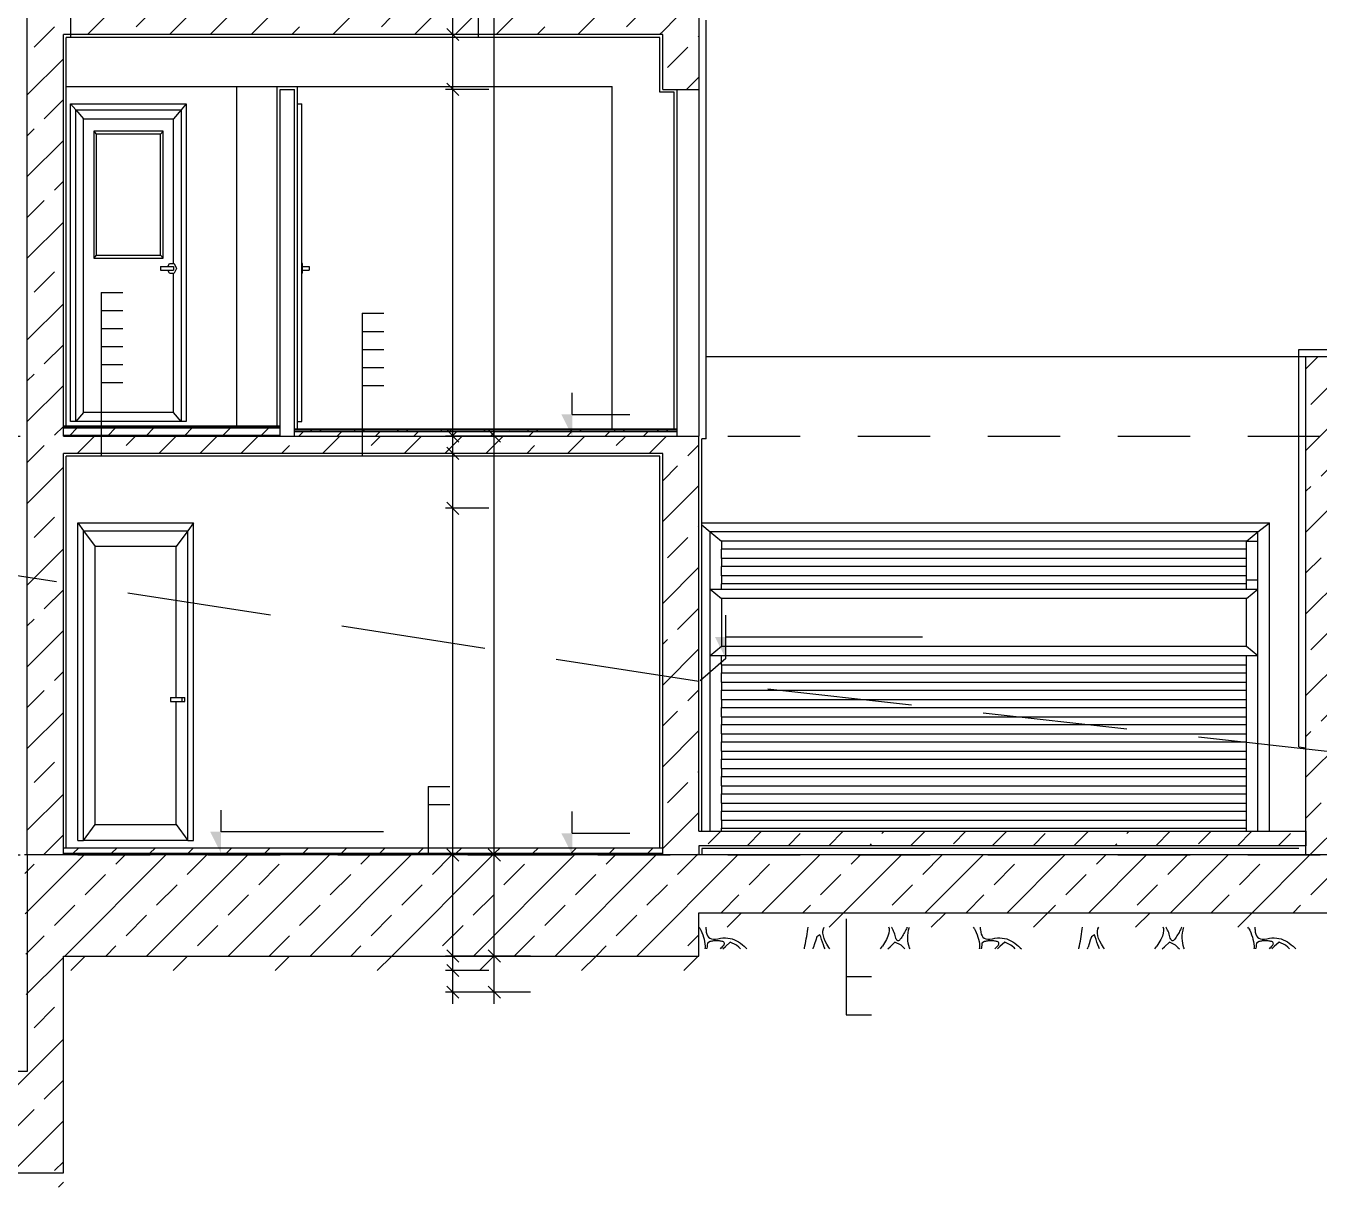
# Model space of a CAD drawing. Header units: metres. Extents: x -220 to 294, y -29 to 18.
# Drawn here: x -192.577 to -190.339, y -1.425 to 0.585 of the extents above; entities that cross this region are included whole.
import ezdxf

# ---------------------------------------------------------------- set-up
doc = ezdxf.new("R2010")
doc.units = ezdxf.units.M
doc.header["$MEASUREMENT"] = 0
doc.linetypes.add('DASHED2', pattern=[0.375, 0.25, -0.125])
doc.linetypes.add('DASHED4', pattern=[0.1875, 0.125, -0.0625])
for name, color, linetype in [('Cizgi', 7, 'Continuous'), ('Kesit_Kot', 7, 'Continuous'), ('Olculendirme', 7, 'Continuous'), ('Rota', 7, 'Continuous'), ('Standart', 7, 'Continuous'), ('Tarama', 7, 'Continuous'), ('Yay', 7, 'Continuous')]:
    doc.layers.add(name, color=color, linetype=linetype)

msp = doc.modelspace()

# ---------------------------------------------------------------- hatches: boundary and pattern name
at = {"layer": 'Kesit_Kot', "linetype": 'Continuous', "lineweight": -3}
for points in [[(-191.6314, -0.125), (-191.6502, -0.0875), (-191.6314, -0.0875)], [(-191.3658, -0.5101), (-191.3845, -0.4726), (-191.3658, -0.4726)], [(-191.6314, -0.85), (-191.6502, -0.8125), (-191.6314, -0.8125)]]:
    msp.add_hatch(color=216, dxfattribs=at).paths.add_polyline_path(points)
at = {"layer": 'Standart', "linetype": 'Continuous', "lineweight": -3}
msp.add_hatch(color=216, dxfattribs=at).paths.add_polyline_path([(-192.2391, -0.8475), (-192.2579, -0.81), (-192.2391, -0.81)])
at = {"layer": 'Tarama', "linetype": 'Continuous', "lineweight": -3}
h = msp.add_hatch(dxfattribs=at)
h.set_pattern_fill('ANSI33', color=58, scale=0.4, style=0)
h.paths.add_polyline_path([(-192.512, -0.125), (-192.5745, -0.125), (-192.5745, 0.6), (-192.512, 0.6)])
h = msp.add_hatch(dxfattribs=at)
h.set_pattern_fill('ANSI33', color=58, scale=0.4, style=0)
h.paths.add_polyline_path([(-191.4748, 0.57), (-192.512, 0.57), (-192.512, 0.6), (-191.4748, 0.6)])
h = msp.add_hatch(dxfattribs=at)
h.set_pattern_fill('ANSI33', color=58, scale=0.4, style=0)
h.paths.add_polyline_path([(-191.4123, 0.475), (-191.4748, 0.475), (-191.4748, 0.6), (-191.4123, 0.6)])
h = msp.add_hatch(dxfattribs=at)
h.set_pattern_fill('ANSI33', color=58, scale=0.4, style=0)
h.paths.add_polyline_path([(-190.299, -0.85), (-190.3615, -0.85), (-190.3615, 0.0125), (-190.299, 0.0125)])
h = msp.add_hatch(dxfattribs=at)
h.set_pattern_fill('NET', color=163, style=0)
h.paths.add_polyline_path([(-192.137, -0.11), (-192.512, -0.11), (-192.512, -0.1075), (-192.137, -0.1075)])
h = msp.add_hatch(dxfattribs=at)
h.set_pattern_fill('DOTS', color=58, scale=0.8, style=0)
h.paths.add_polyline_path([(-192.137, -0.1113), (-192.512, -0.1113), (-192.512, -0.11), (-192.137, -0.11)])
h = msp.add_hatch(dxfattribs=at)
h.set_pattern_fill('SACNCR', color=58, scale=0.5, style=0)
h.paths.add_polyline_path([(-192.137, -0.1238), (-192.512, -0.1238), (-192.512, -0.1113), (-192.137, -0.1113)])
h = msp.add_hatch(dxfattribs=at)
h.set_pattern_fill('ANSI33', color=58, scale=0.4, style=0)
h.paths.add_polyline_path([(-192.512, -0.85), (-192.5745, -0.85), (-192.5745, -0.125), (-192.512, -0.125)])
h = msp.add_hatch(dxfattribs=at)
h.set_pattern_fill('DOTS', color=38, scale=0.8, style=0)
h.paths.add_polyline_path([(-192.137, -0.125), (-192.512, -0.125), (-192.512, -0.1238), (-192.137, -0.1238)])
h = msp.add_hatch(dxfattribs=at)
h.set_pattern_fill('ANSI33', color=58, scale=0.4, style=0)
h.paths.add_polyline_path([(-191.4748, -0.155), (-192.512, -0.155), (-192.512, -0.125), (-191.4748, -0.125)])
h = msp.add_hatch(dxfattribs=at)
h.set_pattern_fill('ANSI31', color=58, scale=0.5, style=0)
h.paths.add_polyline_path([(-191.4498, -0.115), (-192.112, -0.115), (-192.112, -0.1125), (-191.4498, -0.1125)])
h = msp.add_hatch(dxfattribs=at)
h.set_pattern_fill('TRIANG', color=58, scale=0.2, style=0)
h.paths.add_polyline_path([(-191.4498, -0.1175), (-192.112, -0.1175), (-192.112, -0.115), (-191.4498, -0.115)])
h = msp.add_hatch(dxfattribs=at)
h.set_pattern_fill('SACNCR', color=58, scale=0.5, style=0)
h.paths.add_polyline_path([(-191.4498, -0.125), (-192.112, -0.125), (-192.112, -0.1175), (-191.4498, -0.1175)])
h = msp.add_hatch(dxfattribs=at)
h.set_pattern_fill('ANSI33', color=58, scale=0.4, style=0)
h.paths.add_polyline_path([(-191.4123, -0.25), (-191.4748, -0.25), (-191.4748, -0.125), (-191.4123, -0.125)])
h = msp.add_hatch(dxfattribs=at)
h.set_pattern_fill('ANSI33', color=58, scale=0.4, style=0)
h.paths.add_polyline_path([(-191.4123, -0.85), (-191.4748, -0.85), (-191.4748, -0.25), (-191.4123, -0.25)])
h = msp.add_hatch(dxfattribs=at)
h.set_pattern_fill('ANSI33', color=58, scale=0.4, style=0)
h.paths.add_polyline_path([(-190.3615, -0.8341), (-191.4123, -0.8341), (-191.4123, -0.8091), (-190.3615, -0.8091)])
h = msp.add_hatch(dxfattribs=at)
h.set_pattern_fill('ANSI33', color=58, scale=0.4, style=0)
h.paths.add_polyline_path([(-195.0745, -0.85), (-195.0745, -1.025), (-193.187, -1.025), (-193.187, -1.4), (-192.512, -1.4), (-192.512, -1.025), (-191.4123, -1.025), (-191.4123, -0.95), (-190.3495, -0.95), (-190.299, -0.95), (-190.299, -0.85), (-192.5795, -0.85), (-192.5745, -1.225), (-193.1245, -1.225), (-193.1245, -0.85)])
h = msp.add_hatch(dxfattribs=at)
h.set_pattern_fill('SACNCR', color=58, scale=0.5, style=0)
h.paths.add_polyline_path([(-191.4748, -0.8475), (-192.512, -0.8475), (-192.512, -0.8375), (-191.4748, -0.8375)])
h = msp.add_hatch(dxfattribs=at)
h.set_pattern_fill('TRIANG', color=58, scale=0.2, style=0)
h.paths.add_polyline_path([(-191.4748, -0.85), (-192.512, -0.85), (-192.512, -0.8475), (-191.4748, -0.8475)])
h = msp.add_hatch(dxfattribs=at)
h.set_pattern_fill('ANSI31', color=58, style=0)
h.paths.add_polyline_path([(-191.4123, -0.95), (-191.4123, -0.975), (-190.299, -0.975), (-190.299, -0.95)])
h = msp.add_hatch(dxfattribs=at)
h.set_pattern_fill('ANSI31', color=58, style=0)
h.paths.add_polyline_path([(-191.4123, -1.025), (-191.4123, -1.05), (-192.512, -1.05), (-192.512, -1.025)])
h = msp.add_hatch(dxfattribs=at)
h.set_pattern_fill('ANSI31', color=58, style=0)
h.paths.add_polyline_path([(-193.187, -1.4), (-193.187, -1.425), (-192.512, -1.425), (-192.512, -1.4)])

# ---------------------------------------------------------------- linework, layer by layer
at = {"layer": 'Cizgi', "color": 7, "linetype": 'Continuous', "lineweight": -3}
for points in [[(-192.5745, -0.3447), (-192.5745, 4.625)], [(-191.4123, 0.6), (-191.4123, 0.475)], [(-191.4748, 0.57), (-192.512, 0.57)], [(-192.512, -0.1075), (-192.512, 0.57)], [(-191.4748, 0.475), (-191.4748, 0.57)], [(-191.4748, 0.475), (-191.4498, 0.475)], [(-191.4498, 0.475), (-191.4123, 0.475)], [(-190.3615, -0.6646), (-190.3615, 0.0125)], [(-190.3615, 0.0125), (-190.299, 0.0125)], [(-192.512, -0.125), (-192.512, -0.1075)], [(-192.512, -0.125), (-192.137, -0.125)], [(-192.137, -0.125), (-192.112, -0.125)], [(-192.112, -0.125), (-191.4498, -0.125)], [(-191.4498, -0.125), (-191.4123, -0.125)], [(-191.4123, -0.5127), (-191.4123, -0.125)], [(-192.512, -0.3537), (-192.512, -0.155)], [(-191.4748, -0.155), (-192.512, -0.155)], [(-191.4748, -0.5036), (-191.4748, -0.155)], [(-192.5745, -0.85), (-192.5745, -0.3447)], [(-192.512, -0.8375), (-192.512, -0.3537)], [(-191.4748, -0.8375), (-191.4748, -0.5036)], [(-191.4123, -0.8091), (-191.4123, -0.5127)], [(-190.3615, -0.85), (-190.3615, -0.6646)], [(-191.4123, -0.8091), (-191.4073, -0.8091)], [(-191.4073, -0.8091), (-191.3926, -0.8091)], [(-191.3926, -0.8091), (-191.3728, -0.8091)], [(-191.3728, -0.8091), (-190.4643, -0.8091)], [(-190.4643, -0.8091), (-190.4446, -0.8091)], [(-190.4446, -0.8091), (-190.4248, -0.8091)], [(-190.4248, -0.8091), (-190.374, -0.8091)], [(-190.374, -0.8091), (-190.3615, -0.8091)], [(-190.3615, -0.8091), (-190.3615, -0.8341)], [(-192.512, -0.85), (-192.5745, -0.85)], [(-192.512, -0.85), (-192.512, -0.8375)], [(-191.4748, -0.85), (-191.4748, -0.8375)], [(-191.4123, -0.85), (-191.4748, -0.85)], [(-190.3615, -0.8341), (-191.4123, -0.8341)], [(-191.4123, -0.8341), (-191.4123, -0.85)], [(-190.299, -0.85), (-190.3615, -0.85)]]:
    msp.add_lwpolyline(points, dxfattribs=at)
at = {"layer": 'Cizgi', "color": 241, "linetype": 'Continuous', "lineweight": -3}
for points in [[(-191.3998, -0.13), (-191.3998, 0.595)], [(-191.4798, 0.565), (-192.507, 0.565)], [(-192.507, -0.1075), (-192.507, 0.565)], [(-191.4798, 0.47), (-191.4798, 0.565)], [(-192.142, -0.1075), (-192.142, 0.48)], [(-192.142, 0.48), (-192.107, 0.48)], [(-192.107, 0.45), (-192.107, 0.48)], [(-192.107, -0.1), (-192.107, 0.45)], [(-191.4548, 0.47), (-191.4798, 0.47)], [(-191.4548, -0.1125), (-191.4548, 0.47)], [(-190.374, -0.6628), (-190.374, 0.025)], [(-190.374, 0.025), (-190.2973, 0.025)], [(-192.107, -0.1125), (-192.107, -0.1)], [(-191.3998, -0.13), (-191.4073, -0.13)], [(-191.4073, -0.2749), (-191.4073, -0.13)], [(-191.4798, -0.16), (-192.507, -0.16)], [(-192.507, -0.3544), (-192.507, -0.16)], [(-191.4798, -0.5029), (-191.4798, -0.16)], [(-191.4073, -0.2789), (-191.4073, -0.2749)], [(-191.4073, -0.5134), (-191.4073, -0.2789)], [(-192.507, -0.8375), (-192.507, -0.3544)], [(-191.4798, -0.8375), (-191.4798, -0.5029)], [(-191.4073, -0.8091), (-191.4073, -0.5134)], [(-192.5745, -0.85), (-192.5795, -0.85)], [(-191.4073, -0.85), (-191.4123, -0.85)], [(-190.374, -0.8391), (-191.4073, -0.8391)], [(-191.4073, -0.8391), (-191.4073, -0.85)], [(-190.374, -0.85), (-190.3652, -0.85)], [(-190.3652, -0.85), (-190.3615, -0.85)]]:
    msp.add_lwpolyline(points, dxfattribs=at)
at = {"layer": 'Cizgi', "color": 118, "linetype": 'Continuous', "lineweight": -3}
for points in [[(-192.507, 0.48), (-192.212, 0.48)], [(-192.212, 0.48), (-192.142, 0.48)], [(-192.212, -0.1075), (-192.212, 0.48)], [(-192.107, 0.48), (-191.5623, 0.48)], [(-191.5623, -0.1125), (-191.5623, 0.48)], [(-191.3998, 0.0125), (-190.3527, 0.0125)]]:
    msp.add_lwpolyline(points, dxfattribs=at)
at = {"layer": 'Cizgi', "color": 166, "linetype": 'Continuous', "lineweight": -3}
for points in [[(-192.137, -0.1075), (-192.137, 0.475)], [(-192.137, 0.475), (-192.112, 0.475)], [(-192.112, -0.1125), (-192.112, 0.475)], [(-191.4498, -0.1125), (-191.4498, 0.475)], [(-191.4123, 0.475), (-191.4123, -0.125)], [(-192.137, -0.125), (-192.137, -0.1075)], [(-192.112, -0.125), (-192.112, -0.1125)], [(-191.4498, -0.125), (-191.4498, -0.1125)]]:
    msp.add_lwpolyline(points, dxfattribs=at)
at = {"layer": 'Cizgi', "color": 98, "linetype": 'Continuous', "lineweight": -3}
for points in [[(-192.4995, 0.45), (-192.2995, 0.45)], [(-192.4995, -0.1), (-192.4995, 0.45)], [(-192.4995, 0.45), (-192.4907, 0.4395)], [(-192.2995, 0.45), (-192.3084, 0.4395)], [(-192.2995, 0.45), (-192.2995, -0.1)], [(-192.107, 0.45), (-192.0995, 0.45)], [(-192.0995, 0.1737), (-192.0995, 0.45)], [(-192.4907, 0.4395), (-192.3084, 0.4395)], [(-192.4907, -0.1), (-192.4907, 0.4395)], [(-192.4907, 0.4395), (-192.4773, 0.4238)], [(-192.3084, 0.4395), (-192.3218, 0.4238)], [(-192.3084, 0.4395), (-192.3084, -0.1)], [(-192.4773, 0.4238), (-192.3218, 0.4238)], [(-192.4773, -0.0843), (-192.4773, 0.4238)], [(-192.3218, 0.1737), (-192.3218, 0.4238)], [(-192.4595, 0.4029), (-192.4551, 0.3976)], [(-192.3395, 0.4029), (-192.4595, 0.4029)], [(-192.4595, 0.4029), (-192.4595, 0.1829)], [(-192.344, 0.3976), (-192.4551, 0.3976)], [(-192.4551, 0.3976), (-192.4551, 0.1881)], [(-192.344, 0.3976), (-192.3395, 0.4029)], [(-192.344, 0.1881), (-192.344, 0.3976)], [(-192.3395, 0.1829), (-192.3395, 0.4029)], [(-192.4551, 0.1881), (-192.4595, 0.1829)], [(-192.4595, 0.1829), (-192.3395, 0.1829)], [(-192.4551, 0.1881), (-192.344, 0.1881)], [(-192.344, 0.1881), (-192.3395, 0.1829)], [(-192.344, 0.1685), (-192.344, 0.1619)], [(-192.344, 0.1685), (-192.3313, 0.1685)], [(-192.344, 0.1619), (-192.3313, 0.1619)], [(-192.3313, 0.1685), (-192.3287, 0.1737)], [(-192.3313, 0.1685), (-192.3218, 0.1685)], [(-192.3287, 0.1567), (-192.3313, 0.1619)], [(-192.3313, 0.1619), (-192.3218, 0.1619)], [(-192.3287, 0.1737), (-192.3218, 0.1737)], [(-192.3218, 0.1737), (-192.3204, 0.1737)], [(-192.3218, 0.1685), (-192.3218, 0.1619)], [(-192.3204, 0.1737), (-192.3162, 0.1652)], [(-192.3162, 0.1652), (-192.3204, 0.1567)], [(-192.0985, 0.1737), (-192.0995, 0.1737)], [(-192.0995, 0.1652), (-192.0995, 0.1737)], [(-192.0985, 0.1652), (-192.0995, 0.1652)], [(-192.0995, 0.1567), (-192.0995, 0.1652)], [(-192.0985, 0.1685), (-192.0985, 0.1737)], [(-192.0985, 0.1652), (-192.0985, 0.1685)], [(-192.0985, 0.1685), (-192.087, 0.1685)], [(-192.0985, 0.1619), (-192.0985, 0.1652)], [(-192.0985, 0.1567), (-192.0985, 0.1619)], [(-192.0985, 0.1619), (-192.087, 0.1619)], [(-192.087, 0.1685), (-192.087, 0.1619)], [(-192.3287, 0.1567), (-192.3218, 0.1567)], [(-192.3218, -0.0843), (-192.3218, 0.1567)], [(-192.3218, 0.1567), (-192.3204, 0.1567)], [(-192.0995, -0.1), (-192.0995, 0.1567)], [(-192.0985, 0.1567), (-192.0995, 0.1567)], [(-192.4773, -0.0843), (-192.4907, -0.1)], [(-192.3218, -0.0843), (-192.4773, -0.0843)], [(-192.3084, -0.1), (-192.3218, -0.0843)], [(-192.4907, -0.1), (-192.4995, -0.1)], [(-192.3084, -0.1), (-192.4907, -0.1)], [(-192.2995, -0.1), (-192.3084, -0.1)], [(-192.107, -0.1), (-192.0995, -0.1)], [(-192.487, -0.3573), (-192.487, -0.275)], [(-192.487, -0.275), (-192.477, -0.2888)], [(-192.487, -0.275), (-192.287, -0.275)], [(-192.477, -0.3588), (-192.477, -0.2888)], [(-192.477, -0.2888), (-192.457, -0.3163)], [(-192.477, -0.2888), (-192.297, -0.2888)], [(-192.297, -0.2888), (-192.317, -0.3163)], [(-192.287, -0.275), (-192.297, -0.2888)], [(-192.297, -0.3848), (-192.297, -0.2888)], [(-192.287, -0.3862), (-192.287, -0.275)], [(-191.4073, -0.2749), (-190.4248, -0.2749)], [(-191.4073, -0.2789), (-191.3926, -0.291)], [(-191.3926, -0.291), (-191.3728, -0.3071)], [(-190.4446, -0.291), (-191.3926, -0.291)], [(-191.3926, -0.3899), (-191.3926, -0.291)], [(-190.4643, -0.3071), (-190.4446, -0.291)], [(-190.4446, -0.291), (-190.4248, -0.2749)], [(-190.4446, -0.3071), (-190.4446, -0.291)], [(-190.4248, -0.6554), (-190.4248, -0.2749)], [(-190.4643, -0.3071), (-191.3728, -0.3071)], [(-191.3728, -0.3071), (-191.3728, -0.3209)], [(-190.4643, -0.3071), (-190.4446, -0.3071)], [(-190.4643, -0.3209), (-190.4643, -0.3071)], [(-190.4446, -0.3738), (-190.4446, -0.3071)], [(-192.317, -0.3163), (-192.457, -0.3163)], [(-192.457, -0.3617), (-192.457, -0.3163)], [(-192.317, -0.3819), (-192.317, -0.3163)], [(-191.3728, -0.337), (-191.3728, -0.3209)], [(-190.4643, -0.3209), (-191.3728, -0.3209)], [(-190.4643, -0.337), (-190.4643, -0.3209)], [(-192.487, -0.825), (-192.487, -0.3573)], [(-190.4643, -0.337), (-191.3728, -0.337)], [(-191.3728, -0.337), (-191.3728, -0.3508)], [(-191.3728, -0.3669), (-191.3728, -0.3508)], [(-190.4643, -0.3508), (-191.3728, -0.3508)], [(-190.4643, -0.3508), (-190.4643, -0.337)], [(-190.4643, -0.3669), (-190.4643, -0.3508)], [(-192.477, -0.825), (-192.477, -0.3588)], [(-192.457, -0.7975), (-192.457, -0.3617)], [(-190.4643, -0.3669), (-191.3728, -0.3669)], [(-191.3728, -0.3669), (-191.3728, -0.3807)], [(-190.4643, -0.3738), (-190.4643, -0.3669)], [(-190.4643, -0.3738), (-190.4446, -0.3738)], [(-190.4643, -0.3807), (-190.4643, -0.3738)], [(-190.4446, -0.3899), (-190.4446, -0.3738)], [(-192.317, -0.5775), (-192.317, -0.3819)], [(-192.297, -0.825), (-192.297, -0.3848)], [(-192.287, -0.825), (-192.287, -0.3862)], [(-191.3926, -0.3899), (-191.3728, -0.406)], [(-191.3926, -0.3899), (-191.3728, -0.3899)], [(-191.3926, -0.5049), (-191.3926, -0.3899)], [(-191.3728, -0.3899), (-191.3728, -0.3807)], [(-190.4643, -0.3807), (-191.3728, -0.3807)], [(-191.3728, -0.3899), (-190.4643, -0.3899)], [(-190.4643, -0.3899), (-190.4643, -0.3807)], [(-190.4643, -0.3899), (-190.4446, -0.3899)], [(-190.4643, -0.406), (-190.4446, -0.3899)], [(-190.4446, -0.5049), (-190.4446, -0.3899)], [(-190.4643, -0.406), (-191.3728, -0.406)], [(-191.3728, -0.406), (-191.3728, -0.4888)], [(-190.4643, -0.4888), (-190.4643, -0.406)], [(-191.3926, -0.5049), (-191.3728, -0.4888)], [(-191.3728, -0.4888), (-190.4643, -0.4888)], [(-190.4643, -0.4888), (-190.4446, -0.5049)], [(-191.3926, -0.5155), (-191.3926, -0.5049)], [(-191.3926, -0.5049), (-191.3728, -0.5049)], [(-191.3728, -0.5184), (-191.3728, -0.5049)], [(-191.3728, -0.5049), (-190.4643, -0.5049)], [(-190.4643, -0.521), (-190.4643, -0.5049)], [(-190.4643, -0.5049), (-190.4446, -0.5049)], [(-190.4446, -0.6525), (-190.4446, -0.5049)], [(-191.3926, -0.8091), (-191.3926, -0.5155)], [(-191.3728, -0.521), (-191.3728, -0.5184)], [(-191.3728, -0.521), (-191.3548, -0.521)], [(-191.3728, -0.521), (-191.3728, -0.5348)], [(-191.3728, -0.5509), (-191.3728, -0.5348)], [(-191.3728, -0.5348), (-191.2593, -0.5348)], [(-191.3548, -0.521), (-190.4643, -0.521)], [(-191.2593, -0.5348), (-190.4643, -0.5348)], [(-190.4643, -0.5348), (-190.4643, -0.521)], [(-190.4643, -0.5509), (-190.4643, -0.5348)], [(-191.3728, -0.5509), (-191.1479, -0.5509)], [(-191.3728, -0.5509), (-191.3728, -0.5647)], [(-191.1479, -0.5509), (-190.4643, -0.5509)], [(-190.4643, -0.5647), (-190.4643, -0.5509)], [(-192.327, -0.5775), (-192.317, -0.5775)], [(-192.327, -0.5775), (-192.327, -0.5844)], [(-192.317, -0.5775), (-192.307, -0.5775)], [(-192.307, -0.5775), (-192.307, -0.5844)], [(-192.307, -0.5775), (-192.302, -0.5775)], [(-192.302, -0.5844), (-192.302, -0.5775)], [(-191.3728, -0.5808), (-191.3728, -0.5647)], [(-191.3728, -0.5647), (-191.0525, -0.5647)], [(-191.3728, -0.5808), (-190.9411, -0.5808)], [(-191.3728, -0.5808), (-191.3728, -0.5946)], [(-191.0525, -0.5647), (-190.4643, -0.5647)], [(-190.9411, -0.5808), (-190.4643, -0.5808)], [(-190.4643, -0.5808), (-190.4643, -0.5647)], [(-190.4643, -0.5946), (-190.4643, -0.5808)], [(-192.327, -0.5844), (-192.317, -0.5844)], [(-192.317, -0.7975), (-192.317, -0.5844)], [(-192.317, -0.5844), (-192.307, -0.5844)], [(-192.307, -0.5844), (-192.302, -0.5844)], [(-191.3728, -0.6107), (-191.3728, -0.5946)], [(-191.3728, -0.5946), (-190.8456, -0.5946)], [(-190.8456, -0.5946), (-190.4643, -0.5946)], [(-190.4643, -0.6107), (-190.4643, -0.5946)], [(-191.3728, -0.6107), (-190.7342, -0.6107)], [(-191.3728, -0.6107), (-191.3728, -0.6245)], [(-191.3728, -0.6406), (-191.3728, -0.6245)], [(-191.3728, -0.6245), (-190.6387, -0.6245)], [(-190.7342, -0.6107), (-190.4643, -0.6107)], [(-190.6387, -0.6245), (-190.4643, -0.6245)], [(-190.4643, -0.6245), (-190.4643, -0.6107)], [(-190.4643, -0.6406), (-190.4643, -0.6245)], [(-191.3728, -0.6406), (-190.5273, -0.6406)], [(-191.3728, -0.6406), (-191.3728, -0.6544)], [(-190.5273, -0.6406), (-190.4643, -0.6406)], [(-190.4643, -0.6497), (-190.4643, -0.6406)], [(-191.3728, -0.6705), (-191.3728, -0.6544)], [(-191.3728, -0.6544), (-190.4643, -0.6544)], [(-191.3728, -0.6705), (-190.4643, -0.6705)], [(-191.3728, -0.6705), (-191.3728, -0.6843)], [(-190.4643, -0.6544), (-190.4643, -0.6497)], [(-190.4643, -0.6705), (-190.4643, -0.6544)], [(-190.4643, -0.6843), (-190.4643, -0.6705)], [(-190.4446, -0.8091), (-190.4446, -0.6525)], [(-190.4248, -0.8091), (-190.4248, -0.6554)], [(-191.3728, -0.7004), (-191.3728, -0.6843)], [(-191.3728, -0.6843), (-190.4643, -0.6843)], [(-190.4643, -0.7004), (-190.4643, -0.6843)], [(-191.3728, -0.7004), (-190.4643, -0.7004)], [(-191.3728, -0.7004), (-191.3728, -0.7142)], [(-191.3728, -0.7303), (-191.3728, -0.7142)], [(-191.3728, -0.7142), (-190.4643, -0.7142)], [(-190.4643, -0.7142), (-190.4643, -0.7004)], [(-190.4643, -0.7303), (-190.4643, -0.7142)], [(-191.3728, -0.7303), (-190.4643, -0.7303)], [(-191.3728, -0.7303), (-191.3728, -0.7441)], [(-190.4643, -0.7441), (-190.4643, -0.7303)], [(-191.3728, -0.7602), (-191.3728, -0.7441)], [(-191.3728, -0.7441), (-190.4643, -0.7441)], [(-191.3728, -0.7602), (-190.4643, -0.7602)], [(-191.3728, -0.7602), (-191.3728, -0.774)], [(-190.4643, -0.7602), (-190.4643, -0.7441)], [(-190.4643, -0.774), (-190.4643, -0.7602)], [(-191.3728, -0.7901), (-191.3728, -0.774)], [(-191.3728, -0.774), (-190.4643, -0.774)], [(-190.4643, -0.7901), (-190.4643, -0.774)], [(-192.477, -0.825), (-192.457, -0.7975)], [(-192.457, -0.7975), (-192.317, -0.7975)], [(-192.317, -0.7975), (-192.297, -0.825)], [(-191.3728, -0.7901), (-190.4643, -0.7901)], [(-191.3728, -0.7901), (-191.3728, -0.8039)], [(-191.3728, -0.8091), (-191.3728, -0.8039)], [(-191.3728, -0.8039), (-190.4643, -0.8039)], [(-190.4643, -0.8039), (-190.4643, -0.7901)], [(-190.4643, -0.8091), (-190.4643, -0.8039)], [(-192.487, -0.825), (-192.477, -0.825)], [(-192.297, -0.825), (-192.477, -0.825)], [(-192.297, -0.825), (-192.287, -0.825)]]:
    msp.add_lwpolyline(points, dxfattribs=at)
at = {"layer": 'Cizgi', "color": 59, "linetype": 'Continuous', "lineweight": -3}
for points in [[(-192.512, -0.1075), (-192.507, -0.1075)], [(-192.507, -0.1075), (-192.212, -0.1075)], [(-192.212, -0.1075), (-192.142, -0.1075)], [(-192.142, -0.1075), (-192.137, -0.1075)], [(-192.112, -0.1125), (-192.107, -0.1125)], [(-192.107, -0.1125), (-191.5623, -0.1125)], [(-191.5623, -0.1125), (-191.4548, -0.1125)], [(-191.4548, -0.1125), (-191.4498, -0.1125)], [(-190.374, -0.6628), (-190.3615, -0.6646)], [(-192.512, -0.8375), (-192.507, -0.8375)], [(-191.4748, -0.85), (-192.512, -0.85)], [(-192.507, -0.8375), (-191.4798, -0.8375)], [(-191.4798, -0.8375), (-191.4748, -0.8375)]]:
    msp.add_lwpolyline(points, dxfattribs=at)
at = {"layer": 'Cizgi', "color": 38, "linetype": 'Continuous', "lineweight": -3}
for points in [[(-192.137, -0.11), (-192.512, -0.11)], [(-192.137, -0.1113), (-192.512, -0.1113)], [(-192.137, -0.1238), (-192.512, -0.1238)], [(-191.4498, -0.115), (-192.112, -0.115)], [(-191.4498, -0.1175), (-192.112, -0.1175)], [(-191.4748, -0.8475), (-192.512, -0.8475)]]:
    msp.add_lwpolyline(points, dxfattribs=at)
at = {"layer": 'Cizgi', "color": 73, "linetype": 'DASHED4', "lineweight": -3}
for points in [[(-194.962, -0.125), (-190.2902, -0.125)], [(-194.962, -0.85), (-190.2865, -0.85)]]:
    msp.add_lwpolyline(points, dxfattribs=at)
at = {"layer": 'Kesit_Kot', "color": 216, "linetype": 'Continuous', "lineweight": -3}
for points in [[(-191.6314, -0.0875), (-191.6314, -0.05)], [(-191.6314, -0.0875), (-191.5319, -0.0875)], [(-191.7564, -0.125), (-191.6314, -0.125)], [(-191.3658, -0.4726), (-191.3658, -0.4351)], [(-191.3658, -0.4726), (-191.0252, -0.4726)], [(-191.3658, -0.5101), (-191.3658, -0.4726)], [(-191.3658, -0.5101), (-191.4099, -0.5489)], [(-191.6314, -0.8125), (-191.6314, -0.775)], [(-191.6314, -0.8125), (-191.5319, -0.8125)], [(-191.7564, -0.85), (-191.6314, -0.85)]]:
    msp.add_lwpolyline(points, dxfattribs=at)
at = {"layer": 'Olculendirme', "color": 47, "linetype": 'Continuous', "lineweight": -3}
for points in [[(-191.838, -0.87), (-191.838, 4.245)], [(-191.7664, -1.1075), (-191.7664, 4.245)], [(-191.7755, 0.57), (-191.8505, 0.57)], [(-191.7755, 0.475), (-191.8505, 0.475)], [(-191.7755, -0.125), (-191.8505, -0.125)], [(-191.7039, -0.125), (-191.7789, -0.125)], [(-191.7755, -0.155), (-191.8505, -0.155)], [(-191.7755, -0.25), (-191.8505, -0.25)], [(-191.7755, -0.85), (-191.8505, -0.85)], [(-191.7755, -0.85), (-191.8505, -0.85)], [(-191.838, -1.1075), (-191.838, -0.83)], [(-191.7039, -0.85), (-191.7789, -0.85)], [(-191.7755, -1.025), (-191.8505, -1.025)], [(-191.7039, -1.025), (-191.7789, -1.025)], [(-191.7755, -1.05), (-191.8505, -1.05)], [(-191.7755, -1.0875), (-191.8505, -1.0875)], [(-191.7039, -1.0875), (-191.7789, -1.0875)]]:
    msp.add_lwpolyline(points, dxfattribs=at)
at = {"layer": 'Olculendirme', "color": 59, "linetype": 'Continuous', "lineweight": -3}
for points in [[(-191.8486, 0.5806), (-191.8274, 0.5594)], [(-191.8486, 0.4856), (-191.8274, 0.4644)], [(-191.8486, -0.1144), (-191.8274, -0.1356)], [(-191.777, -0.1144), (-191.7558, -0.1356)], [(-191.8486, -0.1444), (-191.8274, -0.1656)], [(-191.8486, -0.2394), (-191.8274, -0.2606)], [(-191.8486, -0.8394), (-191.8274, -0.8606)], [(-191.8486, -0.8394), (-191.8274, -0.8606)], [(-191.777, -0.8394), (-191.7558, -0.8606)], [(-191.8486, -1.0144), (-191.8274, -1.0356)], [(-191.777, -1.0144), (-191.7558, -1.0356)], [(-191.8486, -1.0394), (-191.8274, -1.0606)], [(-191.8486, -1.0769), (-191.8274, -1.0981)], [(-191.777, -1.0769), (-191.7558, -1.0981)]]:
    msp.add_lwpolyline(points, dxfattribs=at)
at = {"layer": 'Rota', "color": 95, "linetype": 'DASHED2', "lineweight": -3}
for points in [[(-191.4123, -0.55), (-194.9495, -0.0014)], [(-190.299, -0.6736), (-191.4123, -0.55)]]:
    msp.add_lwpolyline(points, dxfattribs=at)
at = {"layer": 'Rota', "color": 7, "linetype": 'Continuous', "lineweight": -3}
for points in [[(-190.299, -0.85), (-192.5745, -0.85)], [(-192.5745, -0.85), (-192.5745, -1.225)], [(-191.4123, -1.025), (-191.4123, -0.95)], [(-191.4123, -0.95), (-190.299, -0.95)], [(-192.512, -1.4), (-192.512, -1.025)], [(-192.512, -1.025), (-191.4123, -1.025)], [(-192.5745, -1.225), (-193.1245, -1.225)], [(-193.187, -1.4), (-192.512, -1.4)]]:
    msp.add_lwpolyline(points, dxfattribs=at)
at = {"layer": 'Standart', "color": 58, "linetype": 'Continuous', "lineweight": -3}
for points in [[(-192.4999, 0.8487), (-192.4999, 0.565)], [(-191.794, 0.8125), (-191.794, 0.565)], [(-192.4467, 0.1237), (-192.4467, -0.16)], [(-192.4467, 0.1237), (-192.4092, 0.1237)], [(-192.4467, 0.0925), (-192.4092, 0.0925)], [(-191.9948, 0.0875), (-191.9948, -0.16)], [(-191.9948, 0.0875), (-191.9573, 0.0875)], [(-192.4467, 0.0612), (-192.4092, 0.0612)], [(-191.9948, 0.0562), (-191.9573, 0.0562)], [(-192.4467, 0.03), (-192.4092, 0.03)], [(-191.9948, 0.025), (-191.9573, 0.025)], [(-192.4467, -0.0013), (-192.4092, -0.0013)], [(-191.9948, -0.0063), (-191.9573, -0.0063)], [(-192.4467, -0.0325), (-192.4092, -0.0325)], [(-191.9948, -0.0375), (-191.9573, -0.0375)], [(-191.8805, -0.7313), (-191.8805, -0.85)], [(-191.8805, -0.7313), (-191.843, -0.7313)], [(-191.8805, -0.7625), (-191.843, -0.7625)]]:
    msp.add_lwpolyline(points, dxfattribs=at)
at = {"layer": 'Standart', "color": 216, "linetype": 'Continuous', "lineweight": -3}
for points in [[(-192.2391, -0.81), (-192.2391, -0.7725)], [(-191.9583, -0.81), (-192.2391, -0.81)]]:
    msp.add_lwpolyline(points, dxfattribs=at)
at = {"layer": 'Tarama', "color": 36, "linetype": 'Continuous', "lineweight": -3}
for points in [[(-191.4108, -0.977), (-191.4122, -0.975)], [(-191.4108, -0.977), (-191.4088, -0.9805)], [(-191.4088, -0.9805), (-191.4071, -0.9844)], [(-191.4071, -0.9844), (-191.4056, -0.9882)], [(-191.3997, -0.9791), (-191.3996, -0.975)], [(-191.3997, -0.9791), (-191.3994, -0.9834)], [(-191.3994, -0.9834), (-191.3985, -0.9871)], [(-191.2249, -0.987), (-191.2243, -0.9828)], [(-191.2243, -0.9828), (-191.2237, -0.9784)], [(-191.2237, -0.9784), (-191.2233, -0.975)], [(-191.1975, -0.9857), (-191.1974, -0.9818)], [(-191.1974, -0.9818), (-191.1966, -0.9781)], [(-191.1966, -0.9781), (-191.1952, -0.975)], [(-191.0831, -0.9765), (-191.0837, -0.975)], [(-191.0827, -0.9807), (-191.0834, -0.9854)], [(-191.0831, -0.9765), (-191.0827, -0.9807)], [(-191.0784, -0.9757), (-191.0789, -0.975)], [(-191.0772, -0.9778), (-191.0784, -0.9757)], [(-191.0761, -0.98), (-191.0772, -0.9778)], [(-191.0751, -0.9822), (-191.0761, -0.98)], [(-191.0741, -0.9845), (-191.0751, -0.9822)], [(-191.0733, -0.987), (-191.0741, -0.9845)], [(-191.0562, -0.9841), (-191.0574, -0.9861)], [(-191.0551, -0.982), (-191.0562, -0.9841)], [(-191.054, -0.9799), (-191.0551, -0.982)], [(-191.0529, -0.9778), (-191.054, -0.9799)], [(-191.0518, -0.9757), (-191.0529, -0.9778)], [(-191.0518, -0.9757), (-191.0515, -0.975)], [(-191.0501, -0.9849), (-191.0493, -0.9804)], [(-191.0493, -0.9804), (-191.0482, -0.9763)], [(-191.0482, -0.9763), (-191.0476, -0.975)], [(-190.9358, -0.977), (-190.9372, -0.975)], [(-190.9358, -0.977), (-190.9338, -0.9805)], [(-190.9338, -0.9805), (-190.9321, -0.9844)], [(-190.9321, -0.9844), (-190.9306, -0.9882)], [(-190.9247, -0.9791), (-190.9246, -0.975)], [(-190.9247, -0.9791), (-190.9244, -0.9834)], [(-190.9244, -0.9834), (-190.9235, -0.9871)], [(-190.7499, -0.987), (-190.7493, -0.9828)], [(-190.7493, -0.9828), (-190.7487, -0.9784)], [(-190.7487, -0.9784), (-190.7483, -0.975)], [(-190.7225, -0.9857), (-190.7224, -0.9818)], [(-190.7224, -0.9818), (-190.7216, -0.9781)], [(-190.7216, -0.9781), (-190.7202, -0.975)], [(-190.6081, -0.9765), (-190.6087, -0.975)], [(-190.6078, -0.9807), (-190.6084, -0.9854)], [(-190.6081, -0.9765), (-190.6078, -0.9807)], [(-190.6034, -0.9757), (-190.6039, -0.975)], [(-190.6022, -0.9778), (-190.6034, -0.9757)], [(-190.6011, -0.98), (-190.6022, -0.9778)], [(-190.6001, -0.9822), (-190.6011, -0.98)], [(-190.5991, -0.9845), (-190.6001, -0.9822)], [(-190.5983, -0.987), (-190.5991, -0.9845)], [(-190.5812, -0.9841), (-190.5824, -0.9861)], [(-190.5801, -0.982), (-190.5812, -0.9841)], [(-190.5789, -0.9799), (-190.5801, -0.982)], [(-190.5779, -0.9778), (-190.5789, -0.9799)], [(-190.5768, -0.9757), (-190.5779, -0.9778)], [(-190.5768, -0.9757), (-190.5765, -0.975)], [(-190.5751, -0.9849), (-190.5743, -0.9804)], [(-190.5743, -0.9804), (-190.5732, -0.9763)], [(-190.5732, -0.9763), (-190.5726, -0.975)], [(-190.4608, -0.977), (-190.4622, -0.975)], [(-190.4608, -0.977), (-190.4588, -0.9805)], [(-190.4588, -0.9805), (-190.4571, -0.9844)], [(-190.4571, -0.9844), (-190.4556, -0.9882)], [(-190.4497, -0.9791), (-190.4496, -0.975)], [(-190.4497, -0.9791), (-190.4494, -0.9834)], [(-190.4494, -0.9834), (-190.4485, -0.9871)], [(-191.4056, -0.9882), (-191.4043, -0.9921)], [(-191.4043, -0.9921), (-191.4033, -0.996)], [(-191.4033, -0.996), (-191.4025, -1)], [(-191.4025, -1), (-191.4018, -1.0039)], [(-191.4018, -1.0039), (-191.4015, -1.0079)], [(-191.3985, -0.9871), (-191.3972, -0.9901)], [(-191.3976, -1.0061), (-191.3979, -1.009)], [(-191.3973, -1.003), (-191.3976, -1.0061)], [(-191.3927, -1.0001), (-191.3973, -1.003)], [(-191.3972, -0.9901), (-191.3955, -0.9925)], [(-191.3955, -0.9925), (-191.3932, -0.9943)], [(-191.3932, -0.9943), (-191.3904, -0.9955)], [(-191.3913, -0.9997), (-191.3927, -1.0001)], [(-191.3899, -0.9994), (-191.3913, -0.9997)], [(-191.3904, -0.9955), (-191.3872, -0.996)], [(-191.3885, -0.9991), (-191.3899, -0.9994)], [(-191.3871, -0.9988), (-191.3885, -0.9991)], [(-191.3872, -0.996), (-191.3835, -0.9959)], [(-191.3857, -0.9986), (-191.3871, -0.9988)], [(-191.3842, -0.9985), (-191.3857, -0.9986)], [(-191.3828, -0.9984), (-191.3842, -0.9985)], [(-191.3835, -0.9959), (-191.3792, -0.9952)], [(-191.3813, -0.9984), (-191.3828, -0.9984)], [(-191.3798, -0.9985), (-191.3813, -0.9984)], [(-191.3783, -0.9986), (-191.3798, -0.9985)], [(-191.3792, -0.9952), (-191.3748, -0.9943)], [(-191.3768, -0.9988), (-191.3783, -0.9986)], [(-191.3752, -0.999), (-191.3768, -0.9988)], [(-191.3737, -0.9993), (-191.3752, -0.999)], [(-191.3748, -0.9943), (-191.3705, -0.9937)], [(-191.3721, -0.9996), (-191.3737, -0.9993)], [(-191.3707, -1), (-191.3721, -0.9996)], [(-191.3696, -1.0006), (-191.3707, -1)], [(-191.3706, -1.0082), (-191.3695, -1.0069)], [(-191.3705, -0.9937), (-191.3663, -0.9936)], [(-191.3688, -1.0012), (-191.3696, -1.0006)], [(-191.3695, -1.0069), (-191.3687, -1.0057)], [(-191.3682, -1.0019), (-191.3688, -1.0012)], [(-191.3687, -1.0057), (-191.3682, -1.0046)], [(-191.368, -1.0027), (-191.3682, -1.0019)], [(-191.3682, -1.0046), (-191.3679, -1.0036)], [(-191.3679, -1.0036), (-191.368, -1.0027)], [(-191.3663, -0.9936), (-191.3622, -0.9938)], [(-191.3578, -1.001), (-191.3663, -1.0086)], [(-191.3622, -0.9938), (-191.3582, -0.9944)], [(-191.3582, -0.9944), (-191.3544, -0.9954)], [(-191.3471, -1.0061), (-191.3578, -1.001)], [(-191.3544, -0.9954), (-191.3507, -0.9967)], [(-191.3507, -0.9967), (-191.3471, -0.9985)], [(-191.3471, -0.9985), (-191.3436, -1.0006)], [(-191.3429, -1.0099), (-191.3471, -1.0061)], [(-191.3436, -1.0006), (-191.3403, -1.0029)], [(-191.3403, -1.0029), (-191.337, -1.0054)], [(-191.337, -1.0054), (-191.3339, -1.0079)], [(-191.2286, -1.0074), (-191.2278, -1.0034)], [(-191.2278, -1.0034), (-191.227, -0.9994)], [(-191.227, -0.9994), (-191.2263, -0.9954)], [(-191.2263, -0.9954), (-191.2256, -0.9912)], [(-191.2256, -0.9912), (-191.2249, -0.987)], [(-191.2119, -1.0039), (-191.2137, -1.0099)], [(-191.2099, -0.9978), (-191.2119, -1.0039)], [(-191.2078, -0.9915), (-191.2099, -0.9978)], [(-191.2027, -0.9882), (-191.2078, -0.9915)], [(-191.2013, -0.9917), (-191.2027, -0.9882)], [(-191.1998, -0.9966), (-191.2013, -0.9917)], [(-191.1983, -1.0012), (-191.1998, -0.9966)], [(-191.1967, -1.0055), (-191.1983, -1.0012)], [(-191.1968, -0.99), (-191.1975, -0.9857)], [(-191.1955, -0.9945), (-191.1968, -0.99)], [(-191.1951, -1.0095), (-191.1967, -1.0055)], [(-191.1934, -0.9994), (-191.1955, -0.9945)], [(-191.1906, -1.0046), (-191.1934, -0.9994)], [(-191.1871, -1.01), (-191.1906, -1.0046)], [(-191.091, -1.0021), (-191.0946, -1.0078)], [(-191.0876, -0.9962), (-191.091, -1.0021)], [(-191.085, -0.9906), (-191.0876, -0.9962)], [(-191.0834, -0.9854), (-191.085, -0.9906)], [(-191.0729, -1.0011), (-191.0814, -1.0088)], [(-191.0726, -0.9895), (-191.0733, -0.987)], [(-191.0622, -1.0063), (-191.0729, -1.0011)], [(-191.0719, -0.992), (-191.0726, -0.9895)], [(-191.0713, -0.9941), (-191.0719, -0.992)], [(-191.0705, -0.9958), (-191.0713, -0.9941)], [(-191.0697, -0.9971), (-191.0705, -0.9958)], [(-191.0688, -0.998), (-191.0697, -0.9971)], [(-191.0679, -0.9984), (-191.0688, -0.998)], [(-191.0669, -0.9984), (-191.0679, -0.9984)], [(-191.0658, -0.998), (-191.0669, -0.9984)], [(-191.0647, -0.9972), (-191.0658, -0.998)], [(-191.0636, -0.9959), (-191.0647, -0.9972)], [(-191.0623, -0.9942), (-191.0636, -0.9959)], [(-191.061, -0.9922), (-191.0623, -0.9942)], [(-191.058, -1.0101), (-191.0622, -1.0063)], [(-191.0598, -0.9902), (-191.061, -0.9922)], [(-191.0585, -0.9882), (-191.0598, -0.9902)], [(-191.0574, -0.9861), (-191.0585, -0.9882)], [(-191.0506, -0.9943), (-191.0505, -0.9897)], [(-191.0504, -0.9987), (-191.0506, -0.9943)], [(-191.0505, -0.9897), (-191.0501, -0.9849)], [(-191.0498, -1.0029), (-191.0504, -0.9987)], [(-191.0489, -1.0069), (-191.0498, -1.0029)], [(-191.0476, -1.0106), (-191.0489, -1.0069)], [(-190.9306, -0.9882), (-190.9293, -0.9921)], [(-190.9293, -0.9921), (-190.9283, -0.996)], [(-190.9283, -0.996), (-190.9274, -1)], [(-190.9274, -1), (-190.9268, -1.0039)], [(-190.9268, -1.0039), (-190.9265, -1.0079)], [(-190.9235, -0.9871), (-190.9222, -0.9901)], [(-190.9226, -1.0061), (-190.9229, -1.009)], [(-190.9223, -1.003), (-190.9226, -1.0061)], [(-190.9177, -1.0001), (-190.9223, -1.003)], [(-190.9222, -0.9901), (-190.9205, -0.9925)], [(-190.9205, -0.9925), (-190.9182, -0.9943)], [(-190.9182, -0.9943), (-190.9154, -0.9955)], [(-190.9163, -0.9997), (-190.9177, -1.0001)], [(-190.9149, -0.9994), (-190.9163, -0.9997)], [(-190.9154, -0.9955), (-190.9122, -0.996)], [(-190.9135, -0.9991), (-190.9149, -0.9994)], [(-190.9121, -0.9988), (-190.9135, -0.9991)], [(-190.9122, -0.996), (-190.9085, -0.9959)], [(-190.9107, -0.9986), (-190.9121, -0.9988)], [(-190.9092, -0.9985), (-190.9107, -0.9986)], [(-190.9078, -0.9984), (-190.9092, -0.9985)], [(-190.9085, -0.9959), (-190.9043, -0.9952)], [(-190.9063, -0.9984), (-190.9078, -0.9984)], [(-190.9048, -0.9985), (-190.9063, -0.9984)], [(-190.9033, -0.9986), (-190.9048, -0.9985)], [(-190.9043, -0.9952), (-190.8998, -0.9943)], [(-190.9017, -0.9988), (-190.9033, -0.9986)], [(-190.9002, -0.999), (-190.9017, -0.9988)], [(-190.8987, -0.9993), (-190.9002, -0.999)], [(-190.8998, -0.9943), (-190.8955, -0.9937)], [(-190.8971, -0.9996), (-190.8987, -0.9993)], [(-190.8957, -1), (-190.8971, -0.9996)], [(-190.8946, -1.0006), (-190.8957, -1)], [(-190.8956, -1.0082), (-190.8945, -1.0069)], [(-190.8955, -0.9937), (-190.8913, -0.9936)], [(-190.8938, -1.0012), (-190.8946, -1.0006)], [(-190.8945, -1.0069), (-190.8937, -1.0057)], [(-190.8932, -1.0019), (-190.8938, -1.0012)], [(-190.8937, -1.0057), (-190.8932, -1.0046)], [(-190.8929, -1.0027), (-190.8932, -1.0019)], [(-190.8932, -1.0046), (-190.8929, -1.0036)], [(-190.8929, -1.0036), (-190.8929, -1.0027)], [(-190.8913, -0.9936), (-190.8872, -0.9938)], [(-190.8828, -1.001), (-190.8913, -1.0086)], [(-190.8872, -0.9938), (-190.8832, -0.9944)], [(-190.8832, -0.9944), (-190.8794, -0.9954)], [(-190.8721, -1.0061), (-190.8828, -1.001)], [(-190.8794, -0.9954), (-190.8757, -0.9967)], [(-190.8757, -0.9967), (-190.8721, -0.9985)], [(-190.8721, -0.9985), (-190.8686, -1.0006)], [(-190.8679, -1.0099), (-190.8721, -1.0061)], [(-190.8686, -1.0006), (-190.8652, -1.0029)], [(-190.8652, -1.0029), (-190.862, -1.0054)], [(-190.862, -1.0054), (-190.8589, -1.0079)], [(-190.7536, -1.0074), (-190.7528, -1.0034)], [(-190.7528, -1.0034), (-190.752, -0.9994)], [(-190.752, -0.9994), (-190.7513, -0.9954)], [(-190.7513, -0.9954), (-190.7506, -0.9912)], [(-190.7506, -0.9912), (-190.7499, -0.987)], [(-190.7369, -1.0039), (-190.7387, -1.0099)], [(-190.7349, -0.9978), (-190.7369, -1.0039)], [(-190.7328, -0.9915), (-190.7349, -0.9978)], [(-190.7277, -0.9882), (-190.7328, -0.9915)], [(-190.7263, -0.9917), (-190.7277, -0.9882)], [(-190.7248, -0.9966), (-190.7263, -0.9917)], [(-190.7233, -1.0012), (-190.7248, -0.9966)], [(-190.7217, -1.0055), (-190.7233, -1.0012)], [(-190.7218, -0.99), (-190.7225, -0.9857)], [(-190.7205, -0.9945), (-190.7218, -0.99)], [(-190.7201, -1.0095), (-190.7217, -1.0055)], [(-190.7184, -0.9994), (-190.7205, -0.9945)], [(-190.7156, -1.0046), (-190.7184, -0.9994)], [(-190.7121, -1.01), (-190.7156, -1.0046)], [(-190.616, -1.0021), (-190.6196, -1.0078)], [(-190.6126, -0.9962), (-190.616, -1.0021)], [(-190.61, -0.9906), (-190.6126, -0.9962)], [(-190.6084, -0.9854), (-190.61, -0.9906)], [(-190.5979, -1.0011), (-190.6064, -1.0088)], [(-190.5976, -0.9895), (-190.5983, -0.987)], [(-190.5872, -1.0063), (-190.5979, -1.0011)], [(-190.5969, -0.992), (-190.5976, -0.9895)], [(-190.5963, -0.9941), (-190.5969, -0.992)], [(-190.5955, -0.9958), (-190.5963, -0.9941)], [(-190.5947, -0.9971), (-190.5955, -0.9958)], [(-190.5938, -0.998), (-190.5947, -0.9971)], [(-190.5929, -0.9984), (-190.5938, -0.998)], [(-190.5919, -0.9984), (-190.5929, -0.9984)], [(-190.5909, -0.998), (-190.5919, -0.9984)], [(-190.5897, -0.9972), (-190.5909, -0.998)], [(-190.5885, -0.9959), (-190.5897, -0.9972)], [(-190.5873, -0.9942), (-190.5885, -0.9959)], [(-190.586, -0.9922), (-190.5873, -0.9942)], [(-190.583, -1.0101), (-190.5872, -1.0063)], [(-190.5848, -0.9902), (-190.586, -0.9922)], [(-190.5836, -0.9882), (-190.5848, -0.9902)], [(-190.5824, -0.9861), (-190.5836, -0.9882)], [(-190.5756, -0.9943), (-190.5755, -0.9897)], [(-190.5754, -0.9987), (-190.5756, -0.9943)], [(-190.5755, -0.9897), (-190.5751, -0.9849)], [(-190.5748, -1.0029), (-190.5754, -0.9987)], [(-190.5739, -1.0069), (-190.5748, -1.0029)], [(-190.5726, -1.0106), (-190.5739, -1.0069)], [(-190.4556, -0.9882), (-190.4543, -0.9921)], [(-190.4543, -0.9921), (-190.4533, -0.996)], [(-190.4533, -0.996), (-190.4524, -1)], [(-190.4524, -1), (-190.4518, -1.0039)], [(-190.4518, -1.0039), (-190.4514, -1.0079)], [(-190.4485, -0.9871), (-190.4472, -0.9901)], [(-190.4476, -1.0061), (-190.4479, -1.009)], [(-190.4473, -1.003), (-190.4476, -1.0061)], [(-190.4427, -1.0001), (-190.4473, -1.003)], [(-190.4472, -0.9901), (-190.4454, -0.9925)], [(-190.4454, -0.9925), (-190.4432, -0.9943)], [(-190.4432, -0.9943), (-190.4404, -0.9955)], [(-190.4413, -0.9997), (-190.4427, -1.0001)], [(-190.4399, -0.9994), (-190.4413, -0.9997)], [(-190.4404, -0.9955), (-190.4372, -0.996)], [(-190.4385, -0.9991), (-190.4399, -0.9994)], [(-190.4371, -0.9988), (-190.4385, -0.9991)], [(-190.4372, -0.996), (-190.4335, -0.9959)], [(-190.4357, -0.9986), (-190.4371, -0.9988)], [(-190.4342, -0.9985), (-190.4357, -0.9986)], [(-190.4328, -0.9984), (-190.4342, -0.9985)], [(-190.4335, -0.9959), (-190.4292, -0.9952)], [(-190.4313, -0.9984), (-190.4328, -0.9984)], [(-190.4298, -0.9985), (-190.4313, -0.9984)], [(-190.4283, -0.9986), (-190.4298, -0.9985)], [(-190.4292, -0.9952), (-190.4248, -0.9943)], [(-190.4268, -0.9988), (-190.4283, -0.9986)], [(-190.4252, -0.999), (-190.4268, -0.9988)], [(-190.4237, -0.9993), (-190.4252, -0.999)], [(-190.4248, -0.9943), (-190.4205, -0.9937)], [(-190.4221, -0.9996), (-190.4237, -0.9993)], [(-190.4207, -1), (-190.4221, -0.9996)], [(-190.4196, -1.0006), (-190.4207, -1)], [(-190.4206, -1.0082), (-190.4195, -1.0069)], [(-190.4205, -0.9937), (-190.4163, -0.9936)], [(-190.4188, -1.0012), (-190.4196, -1.0006)], [(-190.4195, -1.0069), (-190.4187, -1.0057)], [(-190.4182, -1.0019), (-190.4188, -1.0012)], [(-190.4187, -1.0057), (-190.4182, -1.0046)], [(-190.418, -1.0027), (-190.4182, -1.0019)], [(-190.4182, -1.0046), (-190.4179, -1.0036)], [(-190.4179, -1.0036), (-190.418, -1.0027)], [(-190.4163, -0.9936), (-190.4122, -0.9938)], [(-190.4078, -1.001), (-190.4163, -1.0086)], [(-190.4122, -0.9938), (-190.4082, -0.9944)], [(-190.4082, -0.9944), (-190.4044, -0.9954)], [(-190.3971, -1.0061), (-190.4078, -1.001)], [(-190.4044, -0.9954), (-190.4007, -0.9967)], [(-190.4007, -0.9967), (-190.3971, -0.9985)], [(-190.3971, -0.9985), (-190.3936, -1.0006)], [(-190.3929, -1.0099), (-190.3971, -1.0061)], [(-190.3936, -1.0006), (-190.3903, -1.0029)], [(-190.3903, -1.0029), (-190.387, -1.0054)], [(-190.387, -1.0054), (-190.3839, -1.0079)], [(-191.4015, -1.0079), (-191.4013, -1.012)], [(-191.4013, -1.0125), (-191.4013, -1.012)], [(-191.3979, -1.009), (-191.3982, -1.0116)], [(-191.3982, -1.0125), (-191.3982, -1.0116)], [(-191.3749, -1.0125), (-191.3748, -1.0124)], [(-191.3748, -1.0124), (-191.3734, -1.011)], [(-191.3734, -1.011), (-191.3719, -1.0096)], [(-191.3719, -1.0096), (-191.3706, -1.0082)], [(-191.3705, -1.0125), (-191.3663, -1.0086)], [(-191.3429, -1.0099), (-191.3402, -1.0125)], [(-191.3339, -1.0079), (-191.3309, -1.0106)], [(-191.3309, -1.0106), (-191.329, -1.0125)], [(-191.2297, -1.0125), (-191.2294, -1.0113)], [(-191.2294, -1.0113), (-191.2286, -1.0074)], [(-191.2145, -1.0125), (-191.2137, -1.0099)], [(-191.1938, -1.0125), (-191.1951, -1.0095)], [(-191.1853, -1.0125), (-191.1871, -1.01)], [(-191.0979, -1.0125), (-191.0946, -1.0078)], [(-191.0854, -1.0125), (-191.0814, -1.0088)], [(-191.058, -1.0101), (-191.0555, -1.0125)], [(-191.0468, -1.0125), (-191.0476, -1.0106)], [(-190.9265, -1.0079), (-190.9263, -1.012)], [(-190.9263, -1.0125), (-190.9263, -1.012)], [(-190.9229, -1.009), (-190.9232, -1.0116)], [(-190.9232, -1.0125), (-190.9232, -1.0116)], [(-190.8999, -1.0124), (-190.8984, -1.011)], [(-190.8999, -1.0125), (-190.8999, -1.0124)], [(-190.8984, -1.011), (-190.8969, -1.0096)], [(-190.8969, -1.0096), (-190.8956, -1.0082)], [(-190.8955, -1.0125), (-190.8913, -1.0086)], [(-190.8679, -1.0099), (-190.8652, -1.0125)], [(-190.8589, -1.0079), (-190.856, -1.0106)], [(-190.856, -1.0106), (-190.854, -1.0125)], [(-190.7547, -1.0125), (-190.7544, -1.0113)], [(-190.7544, -1.0113), (-190.7536, -1.0074)], [(-190.7395, -1.0125), (-190.7387, -1.0099)], [(-190.7188, -1.0125), (-190.7201, -1.0095)], [(-190.7103, -1.0125), (-190.7121, -1.01)], [(-190.6228, -1.0125), (-190.6196, -1.0078)], [(-190.6104, -1.0125), (-190.6064, -1.0088)], [(-190.583, -1.0101), (-190.5805, -1.0125)], [(-190.5718, -1.0125), (-190.5726, -1.0106)], [(-190.4514, -1.0079), (-190.4513, -1.012)], [(-190.4513, -1.0125), (-190.4513, -1.012)], [(-190.4479, -1.009), (-190.4482, -1.0116)], [(-190.4482, -1.0125), (-190.4482, -1.0116)], [(-190.4249, -1.0124), (-190.4234, -1.011)], [(-190.4249, -1.0125), (-190.4249, -1.0124)], [(-190.4234, -1.011), (-190.4219, -1.0096)], [(-190.4219, -1.0096), (-190.4206, -1.0082)], [(-190.4205, -1.0125), (-190.4163, -1.0086)], [(-190.3929, -1.0099), (-190.3902, -1.0125)], [(-190.3839, -1.0079), (-190.381, -1.0106)], [(-190.381, -1.0106), (-190.379, -1.0125)]]:
    msp.add_lwpolyline(points, dxfattribs=at)
at = {"layer": 'Yay', "color": 98, "linetype": 'Continuous', "lineweight": -3}
for points in [[(-191.1571, -0.9607), (-191.1571, -1.1265)], [(-191.1571, -1.0603), (-191.1133, -1.0603)], [(-191.1571, -1.1265), (-191.1133, -1.1265)]]:
    msp.add_lwpolyline(points, dxfattribs=at)

doc.saveas('drawing.dxf')
